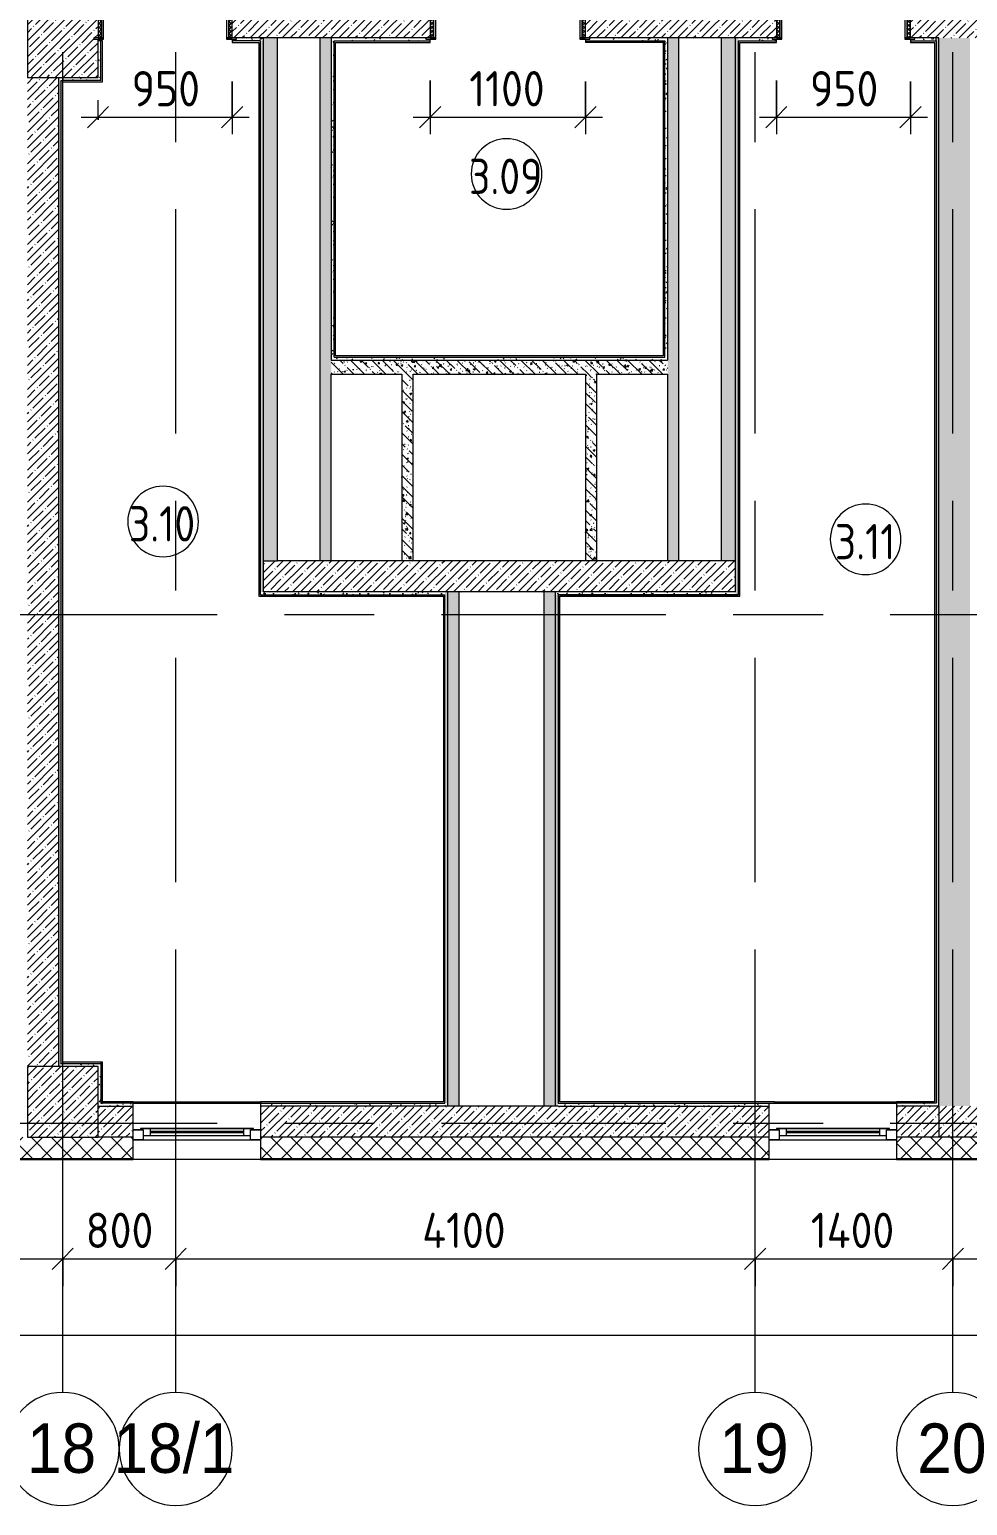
# Model space of a CAD drawing. Header units: millimetres. Extents: x 35355 to 234366, y -8553 to 29000.
# Drawn here: x 65425 to 72063, y -2706 to 7740 of the extents above; entities that cross this region are included whole.
import ezdxf

# ---------------------------------------------------------------- set-up
doc = ezdxf.new("R2010")
doc.units = ezdxf.units.MM
doc.linetypes.add('Осевая', pattern=[3175, 635, -476.25, 1587.5, -476.25])
for name, color, linetype, lineweight in [('A-ANNO-DIMS', 7, 'Continuous', 9), ('A-ANNO-DIMS-100', 7, 'Continuous', 9), ('A-AREA-IDEN', 7, 'Continuous', 9), ('A-DOOR', 7, 'Continuous', 9), ('A-DOOR-FRAM-2', 7, 'Continuous', 9), ('A-GLAZ', 7, 'Continuous', 9), ('A-GLAZ-1', 7, 'Continuous', 13), ('A-WALL', 7, 'Continuous', 9), ('I-WALL', 7, 'Continuous', 9), ('S-COLS', 7, 'Continuous', 9), ('Оси', 7, 'Continuous', 9), ('Оси-1', 7, 'Continuous', 20), ('Оси-2', 7, 'Осевая', 9)]:
    doc.layers.add(name, color=color, linetype=linetype, lineweight=lineweight)
for name, color, linetype, lineweight, true_color in [('A-DOOR-1', 1, 'Continuous', 9, 0xff0000), ('A-DOOR-2', 1, 'Continuous', 13, 0xff0000), ('A-DOOR-FRAM-1', 1, 'Continuous', 13, 0xff0000), ('A-WALL-1', 7, 'Continuous', 9, 0x3c3c3c), ('A-WALL-FNSH-1', 7, 'Continuous', 9, 0x3c3c3c)]:
    doc.layers.add(name, color=color, linetype=linetype, lineweight=lineweight, true_color=true_color)
doc.styles.add('Arial', font='arial.ttf', dxfattribs={"width": 0.9, "height": 350})
doc.styles.add('GOST Common', font='GOST_Common.ttf', dxfattribs={"width": 0.9, "height": 250})
doc.styles.add('ISOCPEUR', font='isocpeur.ttf', dxfattribs={"width": 0.9, "height": 250})
doc.dimstyles.new('ISO-2_5_0_9К_БОЛЬШОЙ', dxfattribs={"dimscale": 304.8, "dimtxt": 248.995294, "dimasz": 0.492126, "dimexe": 0.393701, "dimexo": 0.984252, "dimgap": 0, "dimtad": 1, "dimdec": 0, "dimrnd": 10, "dimzin": 0, "dimdsep": 46, "dimtxsty": 'ISOCPEUR', "dimblk1": 'OBLIQUE', "dimblk2": 'OBLIQUE', "dimsah": 1, "dimcen": 0.09, "dimdle": 0.393701, "dimazin": 0, "dimtfac": 1, "dimtdec": 4, "dimtix": 1, "dimtmove": 0, "dimatfit": 3, "dimfxl": 1, "dimtvp": 1, "dimtolj": 1, "dimtzin": 0, "dimarcsym": 2})
pattern_1 = [(45, (0, 0), (-57.02463, 57.02463), []), (45, (57.025, 0), (-57.02463, 57.02463), [100.806, -20.161, 3.353, -16.808])]
pattern_2 = [(135, (0, 0), (-75.43415, -75.43415), [106.68, -17.78, 3.556, -17.78]), (135, (0, 75.39), (-75.43415, -75.43415), []), (50, (0, 0), (127.52922, -11.15758), [13.335, -146.685]), (355, (0, 0), (-24.66966, 133.74002), [10.668, -117.348]), (100.451, (10.63, -0.93), (102.85973, 122.58178), [11.333, -124.663]), (46.184, (0, 35.56), (189.75516, -29.43036), [20.002, -220.027]), (96.636, (15.81, 33.1), (166.1822, 173.1996), [17, -186.995]), (351.184, (0, 35.56), (166.18393, 173.1976), [16.002, -176.022]), (21, (17.78, 26.67), (106.13027, -71.58603), [13.335, -146.685]), (326, (17.78, 26.67), (43.26188, 128.93175), [10.668, -117.348]), (71.451, (26.62, 20.7), (149.39198, 57.34505), [11.333, -124.663]), (37.5, (0, 0), (2.162228, 59.188357), [3.353, -112.573, 3.353, -115.773, -117.793]), (37.5, (0, 0), (2.162228, 59.188357), [-235.052, 3.353, -114.44]), (7.5, (0, 0), (46.77386, 70.12615), [3.353, -64.567, 3.353, -109.906, -44.894]), (7.5, (0, 0), (46.77386, 70.12615), [-181.178, 3.353, -41.542]), (327.5, (-39.65, 0), (94.91367, -4.010093), [3.353, -41.097, 3.353, -135.331, -184.023]), (327.5, (-39.65, 0), (94.91367, -4.010093), [-183.134, 3.353, -180.67]), (317.5, (-57.43, 0), (103.69057, 17.79882), [3.353, -54.432, 3.353, -88.748, -130.683]), (317.5, (-57.43, 0), (103.69057, 17.79882), [-149.885, 3.353, -127.33])]
pattern_3 = [(0, (0, 0), (121.92, 30.48), [10.058, -81.382, 10.058, -81.382, -487.68]), (0, (0, 0), (121.92, 30.48), [-182.88, 10.058, -172.822, 10.058, -81.382, -213.36]), (0, (0, 0), (121.92, 30.48), [-457.2, 10.058, -50.902, 10.058, -142.342]), (120, (45.72, 15.24), (-87.356454, 90.345817), [10.058, -81.382, 10.058, -81.382, -487.68]), (120, (45.72, 15.24), (-87.356454, 90.345817), [-182.88, 10.058, -172.822, 10.058, -81.382, -213.36]), (120, (45.72, 15.24), (-87.356454, 90.345817), [-457.2, 10.058, -50.902, 10.058, -142.342]), (240, (60.96, 76.2), (-34.563546, -120.825817), [10.058, -81.382, 10.058, -81.382, -487.68]), (240, (60.96, 76.2), (-34.563546, -120.825817), [-182.88, 10.058, -172.822, 10.058, -81.382, -213.36]), (240, (60.96, 76.2), (-34.563546, -120.825817), [-457.2, 10.058, -50.902, 10.058, -142.342])]

# ---------------------------------------------------------------- blocks, each defined once
blk = doc.blocks.new('BSC_Колонна _Прямоугольная - 500х500-V10-План заполнения дверных проемов 3 этажа в осях 12-23')
at = {"layer": 'S-COLS'}
h = blk.add_hatch(dxfattribs=at)
h.set_pattern_fill('FP_11', color=256, style=0, pattern_type=2)
h.set_pattern_definition([(45, (-65660, -150), (-57.02463, 57.02463), []), (45, (-65602.975, -150), (-57.02463, 57.02463), [100.806, -20.161, 3.353, -16.808])])
h.paths.add_polyline_path([(-250, -250), (250, -250), (250, 250), (-250, 250)])
for p, q in [((250, 250), (-250, 250)), ((-250, 250), (-250, -250)), ((250, -250), (250, 250)), ((-250, -250), (250, -250))]:
    blk.add_line(p, q, dxfattribs=at)
blk = doc.blocks.new('BSC_Колонна _Прямоугольная - 500х500-V13-План заполнения дверных проемов 3 этажа в осях 12-23')
at = {"layer": 'S-COLS'}
h = blk.add_hatch(dxfattribs=at)
h.set_pattern_fill('FP_14', color=256, style=0, pattern_type=2)
h.set_pattern_definition([(45, (-65660, -7650), (-57.02463, 57.02463), []), (45, (-65602.975, -7650), (-57.02463, 57.02463), [100.806, -20.161, 3.353, -16.808])])
h.paths.add_polyline_path([(-250, -250), (250, -250), (250, 22), (220, 22), (220, 30), (250, 30), (250, 250), (-250, 250)])
for p, q in [((220, 250), (-250, 250)), ((-250, 250), (-250, -250)), ((250, -250), (250, 22)), ((-250, -250), (250, -250))]:
    blk.add_line(p, q, dxfattribs=at)
blk = doc.blocks.new('120_Окно_СКБ_1Ст - 120_Окно_СКБ_1Ст 900х2500_h_-V19-План заполнения дверных проемов 3 этажа в осях 12-23')
at = {"layer": 'A-GLAZ'}
for p, q in [((450, -57), (-450, -57)), ((-450, -127), (-400, -127)), ((-330, -107), (330, -107)), ((330, -117), (-330, -117)), ((400, -127), (450, -127))]:
    blk.add_line(p, q, dxfattribs=at)
at = {"layer": 'A-GLAZ-1'}
for p, q in [((-450, -127), (-450, -57)), ((-450, -57), (-380, -57)), ((-380, -57), (-380, -127)), ((380, -87), (-380, -87)), ((-380, -87), (-380, -127)), ((-330, -137), (-330, -87)), ((330, -137), (330, -87)), ((380, -127), (380, -57)), ((380, -57), (450, -57)), ((380, -127), (380, -87)), ((450, -57), (450, -127)), ((-380, -127), (-450, -127)), ((-380, -127), (-400, -127)), ((-400, -127), (-400, -137)), ((-400, -137), (400, -137)), ((400, -137), (-400, -137)), ((450, -127), (380, -127)), ((400, -127), (380, -127)), ((400, -137), (400, -127))]:
    blk.add_line(p, q, dxfattribs=at)
blk = doc.blocks.new('110_Дверь_СКБ_1Ст_Внутренняя1 - Д-7_л__950x2100h_Туалет-21784696-План заполнения дверных проемов 3 этажа в осях 12-23')
at = {"layer": 'A-DOOR'}
h = blk.add_hatch(dxfattribs=at)
h.set_pattern_fill('FP_30', color=256, style=0, pattern_type=2)
h.set_pattern_definition([(135, (1826.41, 174.685), (-14.14214, -14.14214), []), (225, (1826.41, 174.685), (14.14214, -14.14214), [])])
h.paths.add_polyline_path([(462.5, -110), (487.5, -110), (487.5, 110), (462.5, 110)])
at = {"layer": 'A-DOOR-FRAM-2'}
h = blk.add_hatch(dxfattribs=at)
h.set_pattern_fill('FP_31', color=256, style=0, pattern_type=2)
h.set_pattern_definition([(45, (-296.384, 174.685), (-14.1421, 14.1421), []), (135, (-296.384, 174.685), (-14.1421, -14.1421), [])])
h.paths.add_polyline_path([(-437.5, -110), (-437.5, 110), (-462.5, 110), (-462.5, -110)])
at = {"layer": 'A-DOOR-1'}
blk.add_arc((437.5, 110), 850, 90, 180, dxfattribs=at)
at = {"layer": 'A-DOOR-2'}
for p, q in [((437.5, 960), (397.5, 960)), ((397.5, 960), (397.5, 110)), ((437.5, 110), (437.5, 960)), ((397.5, 110), (437.5, 110))]:
    blk.add_line(p, q, dxfattribs=at)
at = {"layer": 'A-DOOR-FRAM-1'}
for p, q in [((-422.5, 118), (-492.5, 118)), ((-492.5, 118), (-492.5, 110)), ((-492.5, 110), (-422.5, 110)), ((-437.5, 110), (-462.5, 110)), ((-462.5, 110), (-462.5, -110)), ((-412.5, 110), (-437.5, 110)), ((-437.5, 110), (-437.5, 30)), ((-437.5, -110), (-437.5, 110)), ((-422.5, 110), (-437.5, 110)), ((-437.5, 110), (-437.5, 109)), ((-437.5, 109), (-422.5, 109)), ((-422.5, 110), (-422.5, 118)), ((-422.5, 109), (-422.5, 110)), ((-412.5, 70), (-412.5, 110)), ((437.5, 110), (437.5, 70)), ((462.5, 110), (437.5, 110)), ((517.5, 118), (447.5, 118)), ((447.5, 118), (447.5, 110)), ((462.5, 110), (447.5, 110)), ((447.5, 110), (447.5, 109)), ((447.5, 110), (517.5, 110)), ((447.5, 109), (462.5, 109)), ((462.5, 30), (462.5, 110)), ((487.5, 110), (462.5, 110)), ((462.5, 110), (462.5, -110)), ((462.5, 109), (462.5, 110)), ((487.5, -110), (487.5, 110)), ((517.5, 110), (517.5, 118)), ((-437.5, 30), (-402.5, 30)), ((-422.5, 30), (-437.5, 30)), ((-437.5, 30), (-437.5, -110)), ((-422.5, -110), (-422.5, 30)), ((-402.5, 70), (-412.5, 70)), ((-402.5, 30), (-402.5, 70)), ((437.5, 70), (427.5, 70)), ((427.5, 70), (427.5, 30)), ((427.5, 30), (462.5, 30)), ((462.5, 30), (447.5, 30)), ((447.5, 30), (447.5, -110)), ((462.5, -110), (462.5, 30)), ((-422.5, -110), (-492.5, -110)), ((-492.5, -110), (-492.5, -118)), ((-492.5, -118), (-422.5, -118)), ((-462.5, -110), (-437.5, -110)), ((-437.5, -110), (-422.5, -110)), ((-422.5, -118), (-422.5, -110)), ((447.5, -110), (462.5, -110)), ((517.5, -110), (447.5, -110)), ((447.5, -110), (447.5, -118)), ((447.5, -118), (517.5, -118)), ((462.5, -110), (487.5, -110)), ((517.5, -118), (517.5, -110))]:
    blk.add_line(p, q, dxfattribs=at)
blk = doc.blocks.new('110_Дверь_СКБ_1Ст_Внутренняя1 - Д-4 1100x2100h_су мгн-31586709-План заполнения дверных проемов 3 этажа в осях 12-23')
at = {"layer": 'A-DOOR'}
h = blk.add_hatch(dxfattribs=at)
h.set_pattern_fill('FP_32', color=256, style=0, pattern_type=2)
h.set_pattern_definition([(135, (1751.41, 174.685), (-14.14214, -14.14214), []), (225, (1751.41, 174.685), (14.14214, -14.14214), [])])
h.paths.add_polyline_path([(562.5, -110), (562.5, 110), (537.5, 110), (537.5, -110)])
at = {"layer": 'A-DOOR-FRAM-2'}
h = blk.add_hatch(dxfattribs=at)
h.set_pattern_fill('FP_33', color=256, style=0, pattern_type=2)
h.set_pattern_definition([(45, (-371.384, 174.685), (-14.1421, 14.1421), []), (135, (-371.384, 174.685), (-14.1421, -14.1421), [])])
h.paths.add_polyline_path([(-512.5, -110), (-512.5, 110), (-537.5, 110), (-537.5, -110)])
at = {"layer": 'A-DOOR-1'}
blk.add_arc((512.5, 110), 1000, 90, 180, dxfattribs=at)
at = {"layer": 'A-DOOR-2'}
for p, q in [((512.5, 1110), (472.5, 1110)), ((472.5, 1110), (472.5, 110)), ((512.5, 110), (512.5, 1110)), ((472.5, 110), (512.5, 110))]:
    blk.add_line(p, q, dxfattribs=at)
at = {"layer": 'A-DOOR-FRAM-1'}
for p, q in [((-497.5, 118), (-567.5, 118)), ((-567.5, 118), (-567.5, 110)), ((-567.5, 110), (-497.5, 110)), ((-512.5, 110), (-537.5, 110)), ((-537.5, 110), (-537.5, -110)), ((-487.5, 110), (-512.5, 110)), ((-512.5, 110), (-512.5, 30)), ((-512.5, -110), (-512.5, 110)), ((-497.5, 110), (-512.5, 110)), ((-512.5, 110), (-512.5, 109)), ((-512.5, 109), (-497.5, 109)), ((-497.5, 110), (-497.5, 118)), ((-497.5, 109), (-497.5, 110)), ((-487.5, 70), (-487.5, 110)), ((512.5, 110), (512.5, 70)), ((537.5, 110), (512.5, 110)), ((592.5, 118), (522.5, 118)), ((522.5, 118), (522.5, 110)), ((537.5, 110), (522.5, 110)), ((522.5, 110), (522.5, 109)), ((522.5, 110), (592.5, 110)), ((522.5, 109), (537.5, 109)), ((537.5, 30), (537.5, 110)), ((562.5, 110), (537.5, 110)), ((537.5, 110), (537.5, -110)), ((537.5, 109), (537.5, 110)), ((562.5, -110), (562.5, 110)), ((592.5, 110), (592.5, 118)), ((-512.5, 30), (-477.5, 30)), ((-497.5, 30), (-512.5, 30)), ((-512.5, 30), (-512.5, -110)), ((-497.5, -110), (-497.5, 30)), ((-477.5, 70), (-487.5, 70)), ((-477.5, 30), (-477.5, 70)), ((512.5, 70), (502.5, 70)), ((502.5, 70), (502.5, 30)), ((502.5, 30), (537.5, 30)), ((537.5, 30), (522.5, 30)), ((522.5, 30), (522.5, -110)), ((537.5, -110), (537.5, 30)), ((-497.5, -110), (-567.5, -110)), ((-567.5, -110), (-567.5, -118)), ((-567.5, -118), (-497.5, -118)), ((-537.5, -110), (-512.5, -110)), ((-512.5, -110), (-497.5, -110)), ((-497.5, -118), (-497.5, -110)), ((522.5, -110), (537.5, -110)), ((592.5, -110), (522.5, -110)), ((522.5, -110), (522.5, -118)), ((522.5, -118), (592.5, -118)), ((537.5, -110), (562.5, -110)), ((592.5, -118), (592.5, -110))]:
    blk.add_line(p, q, dxfattribs=at)
blk = doc.blocks.new('Ось сетки - D8-29747960-План заполнения дверных проемов 3 этажа в осях 12-23')
at = {"layer": 'Оси-1'}
for start, end in [(360, 180), (180, 360)]:
    blk.add_arc((0, 0), 4, start, end, dxfattribs=at)
blk = doc.blocks.new('Марка_Помещения - Номер-25198446-План заполнения дверных проемов 3 этажа в осях 12-23')
at = {"layer": 'A-AREA-IDEN'}
for start, end in [(360, 180), (180, 360)]:
    blk.add_arc((0, 0), 2.5, start, end, dxfattribs=at)
blk = doc.blocks.new('DIMBLOCK6-План заполнения дверных проемов 3 этажа в осях 12-23')
at = {"layer": 'A-ANNO-DIMS-100'}
for p, q in [((66860, 7372), (66860, 6999)), ((66860, 7119), (66860, 7372)), ((65910, 7100), (65910, 7239)), ((65790, 7119), (66980, 7119)), ((65910, 7119), (65910, 7100))]:
    blk.add_line(p, q, dxfattribs=at)
at = {"layer": 'A-ANNO-DIMS-100', "lineweight": 20}
for p, q in [((65910, 7119), (65835, 7044)), ((65910, 7119), (65985, 7194)), ((66860, 7119), (66785, 7044)), ((66860, 7119), (66935, 7194))]:
    blk.add_line(p, q, dxfattribs=at)
at = {"layer": 'A-ANNO-DIMS-100', "color": 0, "insert": (66148, 7446), "char_height": 250, "width": 568.86, "attachment_point": 1, "line_spacing_factor": 1.149209, "style": 'ISOCPEUR'}
blk.add_mtext('950', dxfattribs=at)
blk = doc.blocks.new('_Oblique')
at = {"color": 0, "linetype": 'ByBlock', "lineweight": -2}
blk.add_line((-0.5, -0.5), (0.5, 0.5), dxfattribs=at)
blk = doc.blocks.new('DIMBLOCK7-План заполнения дверных проемов 3 этажа в осях 12-23')
at = {"layer": 'A-ANNO-DIMS-100'}
for p, q in [((68260, 7380), (68260, 6999)), ((68260, 7119), (68260, 7380)), ((69360, 7372), (69360, 6999)), ((69360, 7119), (69360, 7372)), ((68140, 7119), (69480, 7119))]:
    blk.add_line(p, q, dxfattribs=at)
at = {"layer": 'A-ANNO-DIMS-100', "lineweight": 20}
for p, q in [((68260, 7119), (68185, 7044)), ((68260, 7119), (68335, 7194)), ((69360, 7119), (69285, 7044)), ((69360, 7119), (69435, 7194))]:
    blk.add_line(p, q, dxfattribs=at)
at = {"layer": 'A-ANNO-DIMS-100', "color": 0, "insert": (68537, 7446), "char_height": 250, "width": 655.05, "attachment_point": 1, "line_spacing_factor": 1.149209, "style": 'ISOCPEUR'}
blk.add_mtext('1100', dxfattribs=at)
blk = doc.blocks.new('DIMBLOCK8-План заполнения дверных проемов 3 этажа в осях 12-23')
at = {"layer": 'A-ANNO-DIMS-100'}
for p, q in [((70710, 7380), (70710, 6999)), ((70710, 7119), (70710, 7380)), ((71660, 7372), (71660, 6999)), ((71660, 7119), (71660, 7372)), ((70590, 7119), (71780, 7119))]:
    blk.add_line(p, q, dxfattribs=at)
at = {"layer": 'A-ANNO-DIMS-100', "lineweight": 20}
for p, q in [((70710, 7119), (70635, 7044)), ((70710, 7119), (70785, 7194)), ((71660, 7119), (71585, 7044)), ((71660, 7119), (71735, 7194))]:
    blk.add_line(p, q, dxfattribs=at)
at = {"layer": 'A-ANNO-DIMS-100', "color": 0, "insert": (70948, 7446), "char_height": 250, "width": 568.86, "attachment_point": 1, "line_spacing_factor": 1.149209, "style": 'ISOCPEUR'}
blk.add_mtext('950', dxfattribs=at)
blk = doc.blocks.new('DIMBLOCK23-План заполнения дверных проемов 3 этажа в осях 12-23')
at = {"layer": 'A-ANNO-DIMS-100'}
for p, q in [((38310, -1694), (38310, -1380)), ((84560, -1694), (84560, -1380)), ((38190, -1500), (84680, -1500)), ((38310, -1500), (38310, -1694)), ((84560, -1500), (84560, -1694))]:
    blk.add_line(p, q, dxfattribs=at)
at = {"layer": 'A-ANNO-DIMS-100', "lineweight": 20}
for p, q in [((38310, -1500), (38385, -1425)), ((84560, -1500), (84635, -1425)), ((38310, -1500), (38235, -1575)), ((84560, -1500), (84485, -1575))]:
    blk.add_line(p, q, dxfattribs=at)
at = {"layer": 'A-ANNO-DIMS-100', "color": 0, "insert": (61028, -1173), "char_height": 250, "width": 976.83, "attachment_point": 1, "line_spacing_factor": 1.149209, "style": 'ISOCPEUR'}
blk.add_mtext('46250', dxfattribs=at)
blk = doc.blocks.new('DIMBLOCK34-План заполнения дверных проемов 3 этажа в осях 12-23')
at = {"layer": 'A-ANNO-DIMS-100'}
for p, q in [((61160, -1155), (61160, -841)), ((65660, -1155), (65660, -841)), ((61160, -961), (65660, -961)), ((61160, -961), (61160, -1155)), ((65660, -961), (65660, -1155))]:
    blk.add_line(p, q, dxfattribs=at)
at = {"layer": 'A-ANNO-DIMS-100', "lineweight": 20}
for p, q in [((61160, -961), (61235, -886)), ((65660, -961), (65735, -886)), ((61160, -961), (61085, -1036)), ((65660, -961), (65585, -1036))]:
    blk.add_line(p, q, dxfattribs=at)
at = {"layer": 'A-ANNO-DIMS-100', "color": 0, "insert": (63082, -634), "char_height": 250, "width": 787.21, "attachment_point": 1, "line_spacing_factor": 1.149209, "style": 'ISOCPEUR'}
blk.add_mtext('4500', dxfattribs=at)
blk = doc.blocks.new('DIMBLOCK35-План заполнения дверных проемов 3 этажа в осях 12-23')
at = {"layer": 'A-ANNO-DIMS-100'}
for p, q in [((65660, -1155), (65660, -841)), ((66460, -1155), (66460, -841)), ((65660, -961), (66460, -961)), ((65660, -961), (65660, -1155)), ((66460, -961), (66460, -1155))]:
    blk.add_line(p, q, dxfattribs=at)
at = {"layer": 'A-ANNO-DIMS-100', "lineweight": 20}
for p, q in [((65660, -961), (65735, -886)), ((66460, -961), (66535, -886)), ((65660, -961), (65585, -1036)), ((66460, -961), (66385, -1036))]:
    blk.add_line(p, q, dxfattribs=at)
at = {"layer": 'A-ANNO-DIMS-100', "color": 0, "insert": (65823, -634), "char_height": 250, "width": 568.86, "attachment_point": 1, "line_spacing_factor": 1.149209, "style": 'ISOCPEUR'}
blk.add_mtext('800', dxfattribs=at)
blk = doc.blocks.new('DIMBLOCK36-План заполнения дверных проемов 3 этажа в осях 12-23')
at = {"layer": 'A-ANNO-DIMS-100'}
for p, q in [((66460, -1155), (66460, -841)), ((70560, -1155), (70560, -841)), ((66460, -961), (70560, -961)), ((66460, -961), (66460, -1155)), ((70560, -961), (70560, -1155))]:
    blk.add_line(p, q, dxfattribs=at)
at = {"layer": 'A-ANNO-DIMS-100', "lineweight": 20}
for p, q in [((66460, -961), (66535, -886)), ((70560, -961), (70635, -886)), ((66460, -961), (66385, -1036)), ((70560, -961), (70485, -1036))]:
    blk.add_line(p, q, dxfattribs=at)
at = {"layer": 'A-ANNO-DIMS-100', "color": 0, "insert": (68204, -634), "char_height": 250, "width": 735.49, "attachment_point": 1, "line_spacing_factor": 1.149209, "style": 'ISOCPEUR'}
blk.add_mtext('4100', dxfattribs=at)
blk = doc.blocks.new('DIMBLOCK37-План заполнения дверных проемов 3 этажа в осях 12-23')
at = {"layer": 'A-ANNO-DIMS-100'}
for p, q in [((70560, -1155), (70560, -841)), ((71960, -1155), (71960, -841)), ((70560, -961), (71960, -961)), ((70560, -961), (70560, -1155)), ((71960, -961), (71960, -1155))]:
    blk.add_line(p, q, dxfattribs=at)
at = {"layer": 'A-ANNO-DIMS-100', "lineweight": 20}
for p, q in [((70560, -961), (70635, -886)), ((71960, -961), (72035, -886)), ((70560, -961), (70485, -1036)), ((71960, -961), (71885, -1036))]:
    blk.add_line(p, q, dxfattribs=at)
at = {"layer": 'A-ANNO-DIMS-100', "color": 0, "insert": (70954, -634), "char_height": 250, "width": 735.49, "attachment_point": 1, "line_spacing_factor": 1.149209, "style": 'ISOCPEUR'}
blk.add_mtext('1400', dxfattribs=at)
blk = doc.blocks.new('DIMBLOCK38-План заполнения дверных проемов 3 этажа в осях 12-23')
at = {"layer": 'A-ANNO-DIMS-100'}
for p, q in [((71960, -1155), (71960, -841)), ((74860, -1155), (74860, -841)), ((71960, -961), (74860, -961)), ((71960, -961), (71960, -1155)), ((74860, -961), (74860, -1155))]:
    blk.add_line(p, q, dxfattribs=at)
at = {"layer": 'A-ANNO-DIMS-100', "lineweight": 20}
for p, q in [((71960, -961), (72035, -886)), ((74860, -961), (74935, -886)), ((71960, -961), (71885, -1036)), ((74860, -961), (74785, -1036))]:
    blk.add_line(p, q, dxfattribs=at)
at = {"layer": 'A-ANNO-DIMS-100', "color": 0, "insert": (73094, -634), "char_height": 250, "width": 758.48, "attachment_point": 1, "line_spacing_factor": 1.149209, "style": 'ISOCPEUR'}
blk.add_mtext('2900', dxfattribs=at)

msp = doc.modelspace()

# ---------------------------------------------------------------- hatches: boundary and pattern name
at = {"layer": 'A-WALL'}
h = msp.add_hatch(dxfattribs=at)
h.set_pattern_fill('FP_20', color=256, style=0, pattern_type=2)
h.set_pattern_definition([(45, (0, 0), (-70.71068, 70.71068), []), (135, (0, 0), (-70.71068, -70.71068), [])])
h.paths.add_polyline_path([(71647.3, -250), (75700, -250), (75700, -100), (71560, -100), (71560, -250)])
h.paths.add_polyline_path([(60910, -250), (61610, -250), (61610, -100), (60910, -100)])
h.paths.add_polyline_path([(57136.2, -250), (57810, -250), (57810, -100), (56627.1, -100), (56627.1, -250)])
h.paths.add_polyline_path([(65842.8, -250), (66160, -250), (66160, -100), (65160, -100), (65160, -250), (65410, -250)])
h.paths.add_polyline_path([(70196.1, -250), (70660, -250), (70660, -100), (67060, -100), (67060, -250), (67293.9, -250)])
h.paths.add_polyline_path([(64260, -250), (64260, -100), (63710, -100), (63710, -250)])
at = {"layer": 'I-WALL'}
h = msp.add_hatch(dxfattribs=at)
h.set_pattern_fill('FP_17', color=256, style=0, pattern_type=2)
h.set_pattern_definition(pattern_1)
h.paths.add_polyline_path([(69360, 7680), (70710, 7680), (70710, 7900), (69360, 7900)])
h.paths.add_polyline_path([(71860, 7680), (71860, 7900), (71660, 7900), (71660, 7680), (71840, 7680)])
h.paths.add_polyline_path([(67080, 7680), (68260, 7680), (68260, 7900), (66860, 7900), (66860, 7680), (66890, 7680)])
h = msp.add_hatch(dxfattribs=at)
h.set_pattern_fill('FP_17', color=256, style=0, pattern_type=2)
h.set_pattern_definition(pattern_1)
h.paths.add_polyline_path([(73705, 7680), (75480, 7680), (75480, 7900), (73705, 7900), (73705, 7730)])
h.paths.add_polyline_path([(72250, 7680), (72305, 7680), (72305, 7900), (71860, 7900), (71860, 7680), (72080, 7680)])
h = msp.add_hatch(dxfattribs=at)
h.set_pattern_fill('FP_68', color=256, style=0, pattern_type=2)
h.set_pattern_definition(pattern_3)
h.paths.add_polyline_path([(65930, 7380), (65930, 7660), (65910, 7660), (65910, 7380)])
h = msp.add_hatch(dxfattribs=at)
h.set_pattern_fill('FP_68', color=256, style=0, pattern_type=2)
h.set_pattern_definition(pattern_3)
h.paths.add_polyline_path([(67080, 7660), (67080, 7680), (66890, 7680), (66890, 7672), (66860, 7672), (66860, 7660), (67060, 7660)])
h = msp.add_hatch(dxfattribs=at)
h.set_pattern_fill('FP_68', color=256, style=0, pattern_type=2)
h.set_pattern_definition(pattern_3)
h.paths.add_polyline_path([(67060, 3760), (67080, 3760), (67080, 7660), (67060, 7660), (67060, 6638.4)])
h = msp.add_hatch(dxfattribs=at)
h.set_pattern_fill('FP_23', color=256, style=0, pattern_type=2)
h.set_pattern_definition(pattern_2)
h.paths.add_polyline_path([(67180, 3980), (67180, 7680), (67080, 7680), (67080, 3980)])
h = msp.add_hatch(dxfattribs=at)
h.set_pattern_fill('FP_23', color=256, style=0, pattern_type=2)
h.set_pattern_definition(pattern_2)
h.paths.add_polyline_path([(67560, 3980), (67560, 7680), (67480, 7680), (67480, 3980)])
h = msp.add_hatch(dxfattribs=at)
h.set_pattern_fill('FP_68', color=256, style=0, pattern_type=2)
h.set_pattern_definition(pattern_3)
h.paths.add_polyline_path([(68260, 7660), (68260, 7672), (68230, 7672), (68230, 7680), (67560, 7680), (67560, 7660), (68230, 7660)])
h.paths.add_polyline_path([(69940, 7660), (69940, 7680), (69390, 7678.9), (69390, 7672), (69360, 7672), (69360, 7660), (69920, 7660)])
h = msp.add_hatch(dxfattribs=at)
h.set_pattern_fill('FP_68', color=256, style=0, pattern_type=2)
h.set_pattern_definition(pattern_3)
h.paths.add_polyline_path([(67580, 5400), (67580, 7660), (67560, 7660), (67560, 5400)])
h = msp.add_hatch(dxfattribs=at)
h.set_pattern_fill('FP_68', color=256, style=0, pattern_type=2)
h.set_pattern_definition(pattern_3)
h.paths.add_polyline_path([(69920, 5420), (69940, 5420), (69940, 7660), (69920, 7660), (69920, 6638.4)])
h = msp.add_hatch(dxfattribs=at)
h.set_pattern_fill('FP_23', color=256, style=0, pattern_type=2)
h.set_pattern_definition(pattern_2)
h.paths.add_polyline_path([(70020, 3980), (70020, 7680), (69940, 7680), (69940, 3980)])
h = msp.add_hatch(dxfattribs=at)
h.set_pattern_fill('FP_23', color=256, style=0, pattern_type=2)
h.set_pattern_definition(pattern_2)
h.paths.add_polyline_path([(70320, 3980), (70420, 3980), (70420, 7680), (70320, 7680), (70320, 6638.4)])
h = msp.add_hatch(dxfattribs=at)
h.set_pattern_fill('FP_68', color=256, style=0, pattern_type=2)
h.set_pattern_definition(pattern_3)
h.paths.add_polyline_path([(70420, 3740), (70440, 3740), (70440, 7680), (70420, 7680), (70420, 3760)])
h = msp.add_hatch(dxfattribs=at)
h.set_pattern_fill('FP_68', color=256, style=0, pattern_type=2)
h.set_pattern_definition(pattern_3)
h.paths.add_polyline_path([(71660, 7660), (71840, 7660), (71840, 7680), (71690, 7680), (71690, 7672), (71660, 7672)])
h.paths.add_polyline_path([(70440, 7660), (70710, 7660), (70710, 7672), (70680, 7672), (70680, 7680), (70440, 7680)])
h = msp.add_hatch(dxfattribs=at)
h.set_pattern_fill('FP_68', color=256, style=0, pattern_type=2)
h.set_pattern_definition(pattern_3)
h.paths.add_polyline_path([(71840, 140), (71860, 140), (71860, 7680), (71840, 7680), (71840, 151)])
h = msp.add_hatch(dxfattribs=at)
h.set_pattern_fill('FP_17', color=256, style=0, pattern_type=2)
h.set_pattern_definition(pattern_1)
h.paths.add_polyline_path([(71860, 120), (72080, 120), (72080, 7680), (71860, 7680), (71860, 140)])
h = msp.add_hatch(dxfattribs=at)
h.set_pattern_fill('FP_17', color=256, style=0, pattern_type=2)
h.set_pattern_definition(pattern_1)
h.paths.add_polyline_path([(65410, 400), (65630, 400), (65630, 7400), (65410, 7400), (65410, 1454.5)])
h = msp.add_hatch(dxfattribs=at)
h.set_pattern_fill('FP_68', color=256, style=0, pattern_type=2)
h.set_pattern_definition(pattern_3)
h.paths.add_polyline_path([(65661, 7380), (65910, 7380), (65910, 7400), (65630, 7400), (65630, 7380), (65650, 7380)])
h = msp.add_hatch(dxfattribs=at)
h.set_pattern_fill('FP_68', color=256, style=0, pattern_type=2)
h.set_pattern_definition(pattern_3)
h.paths.add_polyline_path([(65650, 400), (65650, 7380), (65630, 7380), (65630, 400)])
h = msp.add_hatch(dxfattribs=at)
h.set_pattern_fill('FP_23', color=256, style=0, pattern_type=2)
h.set_pattern_definition(pattern_2)
h.paths.add_polyline_path([(68140, 5300), (69940, 5300), (69940, 5400), (67560, 5400), (67560, 5300), (68060, 5300)])
h = msp.add_hatch(dxfattribs=at)
h.set_pattern_fill('FP_68', color=256, style=0, pattern_type=2)
h.set_pattern_definition(pattern_3)
h.paths.add_polyline_path([(69940, 5400), (69940, 5420), (67580, 5420), (67580, 5400)])
h = msp.add_hatch(dxfattribs=at)
h.set_pattern_fill('FP_23', color=256, style=0, pattern_type=2)
h.set_pattern_definition(pattern_2)
h.paths.add_polyline_path([(68060, 3980), (68140, 3980), (68140, 5300), (68060, 5300), (68060, 4910.5)])
h = msp.add_hatch(dxfattribs=at)
h.set_pattern_fill('FP_23', color=256, style=0, pattern_type=2)
h.set_pattern_definition(pattern_2)
h.paths.add_polyline_path([(69440, 3980), (69440, 5300), (69360, 5300), (69360, 3980)])
h = msp.add_hatch(dxfattribs=at)
h.set_pattern_fill('FP_17', color=256, style=0, pattern_type=2)
h.set_pattern_definition(pattern_1)
h.paths.add_polyline_path([(68465, 3760), (70420, 3760), (70420, 3980), (67080, 3980), (67080, 3760), (68385, 3760)])
h = msp.add_hatch(dxfattribs=at)
h.set_pattern_fill('FP_68', color=256, style=0, pattern_type=2)
h.set_pattern_definition(pattern_3)
h.paths.add_polyline_path([(67293.9, 3740), (68365, 3740), (68365, 3760), (67060, 3760), (67060, 3740)])
h = msp.add_hatch(dxfattribs=at)
h.set_pattern_fill('FP_68', color=256, style=0, pattern_type=2)
h.set_pattern_definition(pattern_3)
h.paths.add_polyline_path([(68365, 140), (68385, 140), (68385, 3760), (68365, 3760), (68365, 3182.5)])
h = msp.add_hatch(dxfattribs=at)
h.set_pattern_fill('FP_23', color=256, style=0, pattern_type=2)
h.set_pattern_definition(pattern_2)
h.paths.add_polyline_path([(68465, 120), (68465, 3760), (68385, 3760), (68385, 120)])
h = msp.add_hatch(dxfattribs=at)
h.set_pattern_fill('FP_23', color=256, style=0, pattern_type=2)
h.set_pattern_definition(pattern_2)
h.paths.add_polyline_path([(69065.9, 120), (69145.9, 120), (69145.9, 3760), (69065.9, 3760), (69065.9, 3182.5)])
h = msp.add_hatch(dxfattribs=at)
h.set_pattern_fill('FP_68', color=256, style=0, pattern_type=2)
h.set_pattern_definition(pattern_3)
h.paths.add_polyline_path([(69145.9, 3740), (70420, 3740), (70420, 3760), (69145.9, 3760)])
h = msp.add_hatch(dxfattribs=at)
h.set_pattern_fill('FP_68', color=256, style=0, pattern_type=2)
h.set_pattern_definition(pattern_3)
h.paths.add_polyline_path([(69145.9, 120), (69165.9, 120), (69165.9, 3740), (69145.9, 3740), (69145.9, 3182.5)])
h = msp.add_hatch(dxfattribs=at)
h.set_pattern_fill('FP_68', color=256, style=0, pattern_type=2)
h.set_pattern_definition(pattern_3)
h.paths.add_polyline_path([(65930, 400), (65930, 420), (65650, 420), (65650, 400), (65910, 400)])
h = msp.add_hatch(dxfattribs=at)
h.set_pattern_fill('FP_68', color=256, style=0, pattern_type=2)
h.set_pattern_definition(pattern_3)
h.paths.add_polyline_path([(65930, 120), (65930, 400), (65910, 400), (65910, 120)])
h = msp.add_hatch(dxfattribs=at)
h.set_pattern_fill('FP_17', color=256, style=0, pattern_type=2)
h.set_pattern_definition(pattern_1)
h.paths.add_polyline_path([(71647.3, -100), (71860, -100), (71860, 120), (71560, 120), (71560, -100)])
h.paths.add_polyline_path([(65910, -100), (66160, -100), (66160, 120), (65910, 120)])
h.paths.add_polyline_path([(67060, -100), (70660, -100), (70660, 120), (67060, 120)])
h = msp.add_hatch(dxfattribs=at)
h.set_pattern_fill('FP_68', color=256, style=0, pattern_type=2)
h.set_pattern_definition(pattern_3)
h.paths.add_polyline_path([(67060, 120), (68385, 120), (68385, 140), (67060, 140)])
h.paths.add_polyline_path([(66160, 120), (66160, 140), (65930, 140), (65930, 120)])
h = msp.add_hatch(dxfattribs=at)
h.set_pattern_fill('FP_68', color=256, style=0, pattern_type=2)
h.set_pattern_definition(pattern_3)
h.paths.add_polyline_path([(69165.9, 120), (70660, 120), (70660, 140), (69165.9, 140)])
h.paths.add_polyline_path([(71860, 120), (71860, 140), (71560, 140), (71560, 120), (71647.3, 120)])
h = msp.add_hatch(dxfattribs=at)
h.set_pattern_fill('FP_17', color=256, style=0, pattern_type=2)
h.set_pattern_definition(pattern_1)
h.paths.add_polyline_path([(75700, -100), (75700, 120), (71860, 120), (71860, -100), (73098.4, -100)])

# ---------------------------------------------------------------- linework, layer by layer
at = {"layer": 'A-WALL'}
for p, q in [((67060, 7660), (66860, 7660)), ((68230, 7680), (66890, 7680)), ((67080, 3760), (67080, 7680)), ((67560, 7680), (67560, 5400)), ((67580, 7660), (68260, 7660)), ((67580, 5420), (67580, 7660)), ((69360, 7660), (69920, 7660)), ((70680, 7680), (69390, 7680)), ((69940, 7680), (69940, 5400)), ((70440, 7660), (70440, 3740)), ((71860, 7680), (71690, 7680)), ((71840, 7660), (71840, 140)), ((71860, 120), (71860, 7680)), ((65630, 7400), (65630, 400)), ((67560, 5400), (69940, 5400)), ((67580, 5420), (69920, 5420)), ((67080, 3980), (67180, 3980)), ((68365, 140), (68365, 3740)), ((68385, 120), (68385, 3760)), ((70420, 3760), (68465, 3760)), ((69145.9, 3760), (69145.9, 120)), ((70440, 3740), (69165.9, 3740)), ((69165.9, 3740), (69165.9, 140)), ((65910, 120), (66160, 120)), ((67060, 140), (68365, 140)), ((69165.9, 120), (67060, 120)), ((69165.9, 140), (70660, 140)), ((69165.9, 120), (70660, 120)), ((71840, 140), (71560, 140)), ((71860, 120), (71560, 120)), ((66160, -100), (65910, -100)), ((70660, -100), (67060, -100)), ((65160, -250), (66160, -250)), ((65160, -253), (66160, -253)), ((67060, -258), (66160, -258)), ((67060, -250), (70660, -250)), ((67060, -253), (70660, -253)), ((71560, -258), (70660, -258)), ((71560, -250), (75850, -250)), ((71560, -253), (75853, -253))]:
    msp.add_line(p, q, dxfattribs=at)
at = {"layer": 'A-WALL-1'}
for p, q in [((65930, 7660), (65910, 7660)), ((65930, 7380), (65930, 7660)), ((66860, 7672), (66860, 7660)), ((67180, 3980), (67180, 7680)), ((67480, 7680), (67480, 3980)), ((68260, 7660), (68260, 7672)), ((69360, 7672), (69360, 7660)), ((69920, 7660), (69920, 7649)), ((70020, 3980), (70020, 7680)), ((70320, 7680), (70320, 3980)), ((70420, 3760), (70420, 7680)), ((70440, 7660), (70710, 7660)), ((70710, 7660), (70710, 7672)), ((71660, 7672), (71660, 7660)), ((71660, 7660), (71840, 7660)), ((71840, 7660), (71840, 7680)), ((65650, 7380), (65661, 7380)), ((65650, 420), (65650, 7380)), ((67560, 3980), (67560, 5300)), ((67560, 5300), (68060, 5300)), ((68060, 5300), (68060, 3980)), ((68140, 5300), (69360, 5300)), ((68140, 3980), (68140, 5300)), ((69360, 5300), (69360, 3980)), ((69440, 5300), (69940, 5300)), ((69440, 3980), (69440, 5300)), ((69940, 5300), (69940, 3980)), ((70420, 3980), (67180, 3980)), ((67060, 3740), (68365, 3740)), ((68465, 3760), (67080, 3760)), ((68465, 120), (68465, 3760)), ((69065.9, 3760), (69065.9, 120)), ((65930, 420), (65650, 420)), ((66160, 140), (65941, 140)), ((66160, -250), (66160, 140)), ((67060, 140), (67060, -250)), ((70660, -250), (70660, 140)), ((71560, 140), (71560, -250)), ((71860, 120), (71860, -100)), ((75700, -100), (71560, -100))]:
    msp.add_line(p, q, dxfattribs=at)
at = {"layer": 'A-WALL-FNSH-1'}
for p, q in [((65941, 7660), (65930, 7660)), ((65941, 7369), (65941, 7660)), ((66860, 7660), (66860, 7649)), ((66860, 7649), (67049, 7649)), ((67049, 7649), (67049, 3729)), ((67060, 3740), (67060, 7660)), ((67591, 7649), (68260, 7649)), ((67591, 5431), (67591, 7649)), ((68260, 7649), (68260, 7660)), ((69360, 7660), (69360, 7649)), ((69920, 7649), (69360, 7649)), ((69909, 7649), (69909, 5431)), ((69920, 5420), (69920, 7649)), ((70451, 7649), (70710, 7649)), ((70451, 3740), (70451, 7649)), ((70710, 7649), (70710, 7660)), ((71660, 7660), (71660, 7649)), ((71660, 7649), (71829, 7649)), ((71829, 7649), (71829, 151)), ((65930, 7380), (65661, 7380)), ((65661, 431), (65661, 7369)), ((65661, 7369), (65941, 7369)), ((69909, 5431), (67591, 5431)), ((67049, 3729), (68354, 3729)), ((67060, 3739), (68365, 3739)), ((68354, 3729), (68354, 151)), ((70451, 3739.5), (69165.9, 3739.5)), ((69165.9, 3739), (70440, 3739)), ((69176.9, 3728.5), (70451, 3728.5)), ((69176.9, 151), (69176.9, 3728.5)), ((70451, 3740), (70440, 3740)), ((70440, 3739), (70440, 3740)), ((70451, 3728.5), (70451, 3739.5)), ((65941, 431), (65661, 431)), ((65930, 431), (65930, 140)), ((65941, 140), (65941, 431)), ((66160, 151), (65930, 151)), ((65930, 140), (65941, 140)), ((66160, 140), (66160, 151)), ((68354, 151), (67060, 151)), ((67060, 151), (67060, 140)), ((70697.5, 151), (69176.9, 151)), ((70660, 140), (70697.5, 140)), ((70697.5, 140), (70697.5, 151)), ((71829, 151), (71560, 151)), ((71560, 151), (71560, 140)), ((65160, -258), (66160, -258)), ((66160, -258), (66160, -250)), ((67060, -250), (67060, -258)), ((67060, -258), (70660, -258)), ((70660, -258), (70660, -250)), ((71560, -250), (71560, -258)), ((71560, -258), (75858, -258))]:
    msp.add_line(p, q, dxfattribs=at)
at = {"layer": 'I-WALL'}
for p, q in [((67060, 3740), (67060, 3739)), ((66160, 151), (67060, 151)), ((66160, 140), (67060, 140)), ((70697.5, 151), (71560, 151)), ((70697.5, 140), (71560, 140))]:
    msp.add_line(p, q, dxfattribs=at)
at = {"layer": 'Оси'}
for p, q in [((65660, -1906.3), (65660, 593.7)), ((66460, -1906.3), (66460, 593.7)), ((70560, -1906.3), (70560, 593.7)), ((71960, -1906.3), (71960, 593.7))]:
    msp.add_line(p, q, dxfattribs=at)
at = {"layer": 'Оси-2'}
for p, q in [((65660, 593.7), (65660, 24850)), ((66460, 593.7), (66460, 24850)), ((70560, 593.7), (70560, 24850)), ((71960, 593.7), (71960, 24850)), ((38655.2, 3600), (82250, 3600)), ((38655.2, 0), (82250, 0))]:
    msp.add_line(p, q, dxfattribs=at)

# ---------------------------------------------------------------- block references
at = {"layer": 'A-AREA-IDEN', "xscale": 99.99999999999993, "yscale": 99.99999999999993, "zscale": 99.99999999999993}
for p in [(68801.1, 6717.4), (66370.7, 4257.9), (71341.8, 4131.7)]:
    msp.add_blockref('Марка_Помещения - Номер-25198446-План заполнения дверных проемов 3 этажа в осях 12-23', p, dxfattribs=at)
at = {"layer": 'A-DOOR-1'}
for name, p in [('110_Дверь_СКБ_1Ст_Внутренняя1 - Д-4 1100x2100h_су мгн-31586709-План заполнения дверных проемов 3 этажа в осях 12-23', (68797.5, 7790)), ('110_Дверь_СКБ_1Ст_Внутренняя1 - Д-7_л__950x2100h_Туалет-21784696-План заполнения дверных проемов 3 этажа в осях 12-23', (66372.5, 7790)), ('110_Дверь_СКБ_1Ст_Внутренняя1 - Д-7_л__950x2100h_Туалет-21784696-План заполнения дверных проемов 3 этажа в осях 12-23', (71172.5, 7790))]:
    msp.add_blockref(name, p, dxfattribs=at)
at = {"layer": 'A-GLAZ', "rotation": 180}
for p in [(66610, -175), (71110, -175)]:
    msp.add_blockref('120_Окно_СКБ_1Ст - 120_Окно_СКБ_1Ст 900х2500_h_-V19-План заполнения дверных проемов 3 этажа в осях 12-23', p, dxfattribs=at)
at = {"layer": 'S-COLS'}
for name, p in [('BSC_Колонна _Прямоугольная - 500х500-V13-План заполнения дверных проемов 3 этажа в осях 12-23', (65660, 7650)), ('BSC_Колонна _Прямоугольная - 500х500-V10-План заполнения дверных проемов 3 этажа в осях 12-23', (65660, 150))]:
    msp.add_blockref(name, p, dxfattribs=at)
at = {"layer": 'Оси-1', "xscale": 99.99999999999993, "yscale": 99.99999999999993, "zscale": 99.99999999999993}
for p in [(65660, -2306.3), (66460, -2306.3), (70560, -2306.3), (71960, -2306.3)]:
    msp.add_blockref('Ось сетки - D8-29747960-План заполнения дверных проемов 3 этажа в осях 12-23', p, dxfattribs=at)

# ---------------------------------------------------------------- texts
at = {"layer": 'A-AREA-IDEN', "char_height": 250, "attachment_point": 1, "style": 'GOST Common'}
for s, insert, width in [('3.09', (68535.4, 6825.9), 663.797), ('3.10', (66128.8, 4366.4), 606.076), ('3.11', (71123.8, 4240.3), 548.354)]:
    msp.add_mtext(s, dxfattribs=dict(at, insert=insert, width=width))
at = {"layer": 'Оси', "char_height": 350, "attachment_point": 1, "style": 'Arial'}
for s, insert, width in [('18', (65407.4, -2125.6), 606.076), ('18/1', (66019.7, -2125.6), 1060.633), ('19', (70307.4, -2125.6), 606.076), ('20', (71707.4, -2125.6), 606.076)]:
    msp.add_mtext(s, dxfattribs=dict(at, insert=insert, width=width))

# ---------------------------------------------------------------- dimensions: what is measured, and where the dimension line sits
at = {"layer": 'A-ANNO-DIMS'}
for base, p1, p2, override, picture, middle in [((66860, 7119.1), (65910, 7400), (66860, 7672), {"dimpost": '<>', "dimfxl": 988.17205}, 'DIMBLOCK6-План заполнения дверных проемов 3 этажа в осях 12-23', (66385, 7244.1)), ((69360, 7119.1), (68260, 7680), (69360, 7672), {"dimpost": '<>', "dimfxl": 1100.029091}, 'DIMBLOCK7-План заполнения дверных проемов 3 этажа в осях 12-23', (68810, 7244.1)), ((71660, 7119.1), (70710, 7680), (71660, 7672), {"dimpost": '<>', "dimfxl": 950.033684}, 'DIMBLOCK8-План заполнения дверных проемов 3 этажа в осях 12-23', (71185, 7244.1)), ((65660, -960.7), (61160, -854.7), (65660, -854.7), {"dimpost": '<>', "dimfxl": 4500}, 'DIMBLOCK34-План заполнения дверных проемов 3 этажа в осях 12-23', (63410, -835.7)), ((66460, -960.7), (65660, -854.7), (66460, -854.7), {"dimpost": '<>', "dimfxl": 800}, 'DIMBLOCK35-План заполнения дверных проемов 3 этажа в осях 12-23', (66060, -835.7)), ((70560, -960.7), (66460, -854.7), (70560, -854.7), {"dimpost": '<>', "dimfxl": 4100}, 'DIMBLOCK36-План заполнения дверных проемов 3 этажа в осях 12-23', (68510, -835.7)), ((71960, -960.7), (70560, -854.7), (71960, -854.7), {"dimpost": '<>', "dimfxl": 1400}, 'DIMBLOCK37-План заполнения дверных проемов 3 этажа в осях 12-23', (71260, -835.7)), ((74860, -960.7), (71960, -854.7), (74860, -854.7), {"dimpost": '<>', "dimfxl": 2900}, 'DIMBLOCK38-План заполнения дверных проемов 3 этажа в осях 12-23', (73410, -835.7)), ((84560, -1499.6), (38310, -1393.5), (84560, -1393.5), {"dimpost": '<>', "dimfxl": 46250}, 'DIMBLOCK23-План заполнения дверных проемов 3 этажа в осях 12-23', (61435, -1374.6))]:
    dim = msp.add_linear_dim(base=base, p1=p1, p2=p2, dimstyle='ISO-2_5_0_9К_БОЛЬШОЙ', override=override, dxfattribs=at)
    dim.commit()
    dim.dimension.update_dxf_attribs({"geometry": picture, "text_midpoint": middle})

doc.saveas('drawing.dxf')
